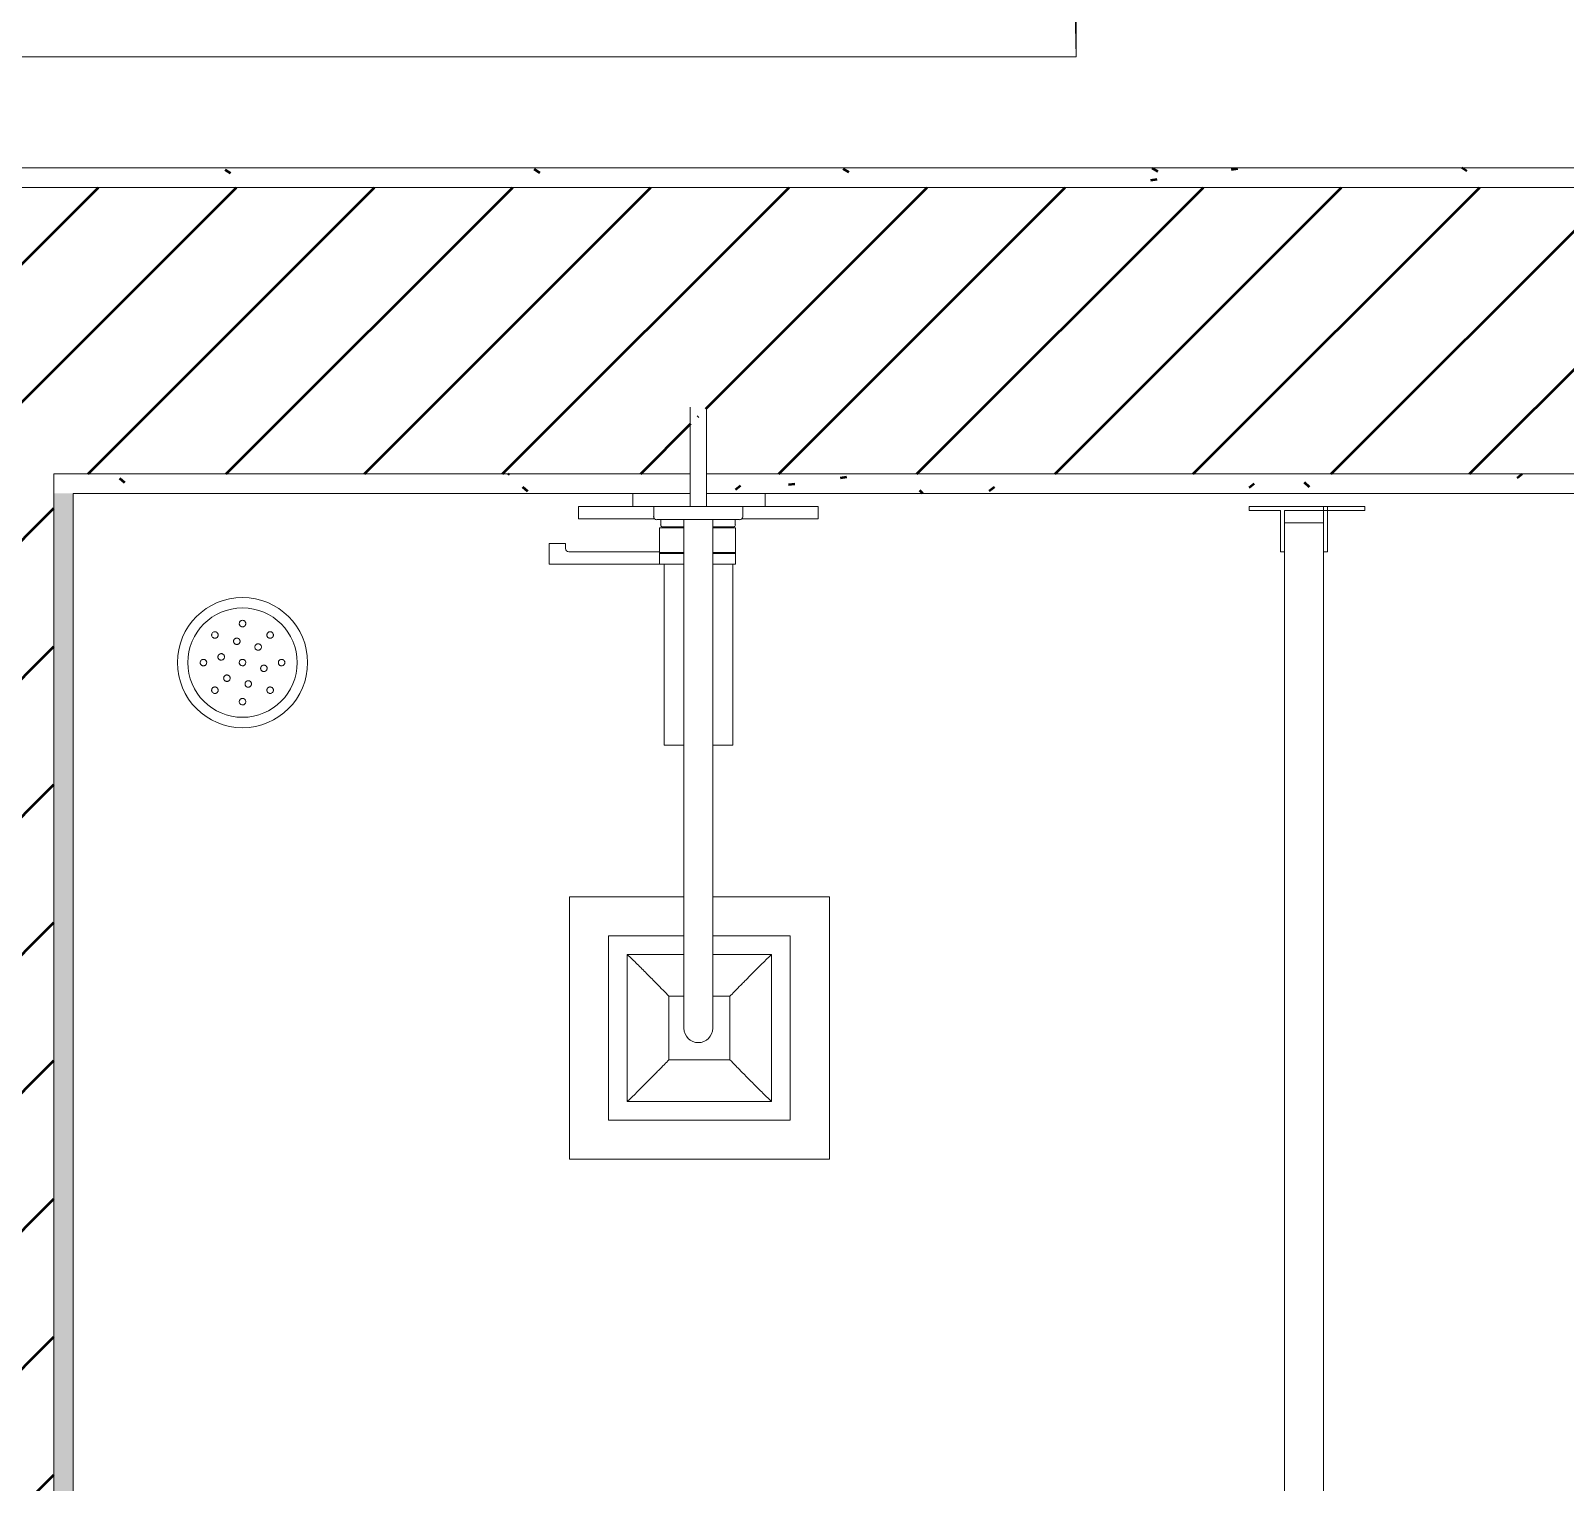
# Model space of a CAD drawing. Header units: millimetres. Extents: x -76261 to 649593, y -304265 to 60256.
# Drawn here: x 17057 to 18236, y -3090 to -1975 of the extents above; entities that cross this region are included whole.
import ezdxf

# ---------------------------------------------------------------- set-up
doc = ezdxf.new("R2010")
doc.units = ezdxf.units.MM
doc.header["$LTSCALE"] = 2000
doc.header["$MEASUREMENT"] = 0
doc.layers.get('0').update_dxf_attribs({"linetype": 'CONTINUOUS'})
for name, color, linetype, lineweight in [('A-DOOR', 8, 'CONTINUOUS', 15), ('A-FLOR', 8, 'CONTINUOUS', 15), ('A-GENM', 8, 'CONTINUOUS', 15), ('A-WALL', 8, 'CONTINUOUS', 15), ('A-WALL-PATT', 8, 'CONTINUOUS', 50), ('P-SANR-FIXT', 8, 'CONTINUOUS', 15), ('Q-SPCQ', 8, 'CONTINUOUS', 15)]:
    doc.layers.add(name, color=color, linetype=linetype, lineweight=lineweight)
pattern_1 = [(217.5, (19490, -2080.4), (4.7995, -146.824), [5.029, -110.795, 5.029, -124.511, -123.825]), (217.5, (19490, -2080.4), (4.7995, -146.824), [-245.364, 5.029, -118.796]), (187.5, (19490, -2080.4), (-134.857, -215.047), [5.029, -57.455, 5.029, -99.365, -40.005]), (187.5, (19490, -2080.4), (-134.857, -215.047), [-166.878, 5.029, -34.976]), (147.5, (19583.73, -2080.4), (-237.298, -0.4316), [5.029, -33.071, 5.029, -132.131, -179.07]), (147.5, (19583.73, -2080.4), (-237.298, -0.4316), [-175.26, 5.029, -174.041]), (137.5, (19583.73, -2080.4), (-229.067, -66.88), [5.029, -14.021, 5.029, -84.887, -102.87]), (137.5, (19583.73, -2080.4), (-229.067, -66.88), [-108.966, 5.029, -97.841])]
pattern_2 = [(45, (87192.53, 42001.635), (-53.03301, 53.03301), [])]

# ---------------------------------------------------------------- blocks, each defined once
blk = doc.blocks.new('PD-1 CANH - THONG PHONG-10653378-1st  FLOOR PLAN')
at = {"layer": 'A-DOOR'}
for p, q in [((405, 25), (405, 935)), ((405, 935), (455, 935)), ((455, 935), (455, 25)), ((-500, -25), (-500, 25)), ((-500, 25), (-455, 25)), ((-455, 25), (-455, -25)), ((455, 25), (405, 25)), ((455, 25), (500, 25)), ((455, -25), (455, 25)), ((500, 25), (500, -25)), ((-455, -25), (-500, -25)), ((500, -25), (455, -25))]:
    blk.add_line(p, q, dxfattribs=at)
blk.add_arc((455, 25), 910, 90, 180, dxfattribs=at)
blk = doc.blocks.new('Privacy-Screen - VACH TAM-10895393-1st  FLOOR PLAN')
at = {"layer": 'Q-SPCQ'}
for p, q in [((376.4, -679.7), (316.1, -679.7)), ((316.1, -679.7), (316.1, -682.8)), ((316.1, -682.8), (340.1, -682.8)), ((340.1, -682.8), (340.1, -714.5)), ((373.2, -679.7), (343.2, -679.7)), ((343.2, -692.4), (343.2, -682.9)), ((343.2, -682.9), (373.2, -682.9)), ((405, -679.7), (373.2, -679.7)), ((373.2, -679.7), (373.2, -682.9)), ((373.2, -682.9), (405, -682.9)), ((373.2, -682.9), (373.2, -692.4)), ((376.4, -714.5), (376.4, -679.7)), ((405, -682.9), (405, -679.7)), ((373.2, -692.4), (343.2, -692.4)), ((343.2, -692.4), (343.2, -1879.7)), ((373.2, -1879.7), (373.2, -692.4)), ((340.1, -714.5), (343.2, -714.5)), ((373.2, -714.5), (376.4, -714.5)), ((343.2, -1879.7), (373.2, -1879.7))]:
    blk.add_line(p, q, dxfattribs=at)
blk = doc.blocks.new('Shower_Fixture-Delta-T14486 - VÒI SEN-10671994-1st  FLOOR PLAN')
at = {"layer": 'A-GENM'}
for p, q in [((-69714.6, -44342), (-69714.6, -44351.6)), ((-69656.8, -44342), (-69714.6, -44342)), ((-69714.6, -44351.6), (-69656, -44351.6)), ((-69656.8, -44342), (-69656.8, -44349.7)), ((-69588.3, -44342), (-69656.8, -44342)), ((-69654.3, -44352.2), (-69633.6, -44352.2)), ((-69651.4, -44352.2), (-69651.4, -44356.1)), ((-69633.6, -44352.2), (-69611.4, -44352.2)), ((-69633.6, -44352.2), (-69633.6, -44671.9)), ((-69611.4, -44352.2), (-69590.8, -44352.2)), ((-69611.4, -44671.9), (-69611.4, -44352.2)), ((-69594.1, -44356.1), (-69594.1, -44352.2)), ((-69589.1, -44351.6), (-69530.5, -44351.6)), ((-69588.3, -44349.7), (-69588.3, -44342)), ((-69530.5, -44342), (-69588.3, -44342)), ((-69530.5, -44351.6), (-69530.5, -44342)), ((-69652.2, -44358.6), (-69652.2, -44376.8)), ((-69649.1, -44358.6), (-69652.2, -44358.6)), ((-69649.7, -44357.8), (-69648.8, -44357.8)), ((-69648.8, -44357.8), (-69649.1, -44358.6)), ((-69633.6, -44358.6), (-69649.1, -44358.6)), ((-69633.6, -44357.7), (-69648.9, -44357.7)), ((-69596.2, -44357.7), (-69611.4, -44357.7)), ((-69596.2, -44358.6), (-69611.4, -44358.6)), ((-69597.3, -44357.8), (-69595.8, -44357.8)), ((-69597, -44358.6), (-69597.3, -44357.8)), ((-69594, -44358.6), (-69597, -44358.6)), ((-69594, -44386.3), (-69594, -44358.6)), ((-69737.1, -44370.4), (-69737.1, -44386.3)), ((-69724.4, -44370.4), (-69737.1, -44370.4)), ((-69724.4, -44374.4), (-69724.4, -44370.4)), ((-69652.2, -44376.8), (-69722, -44376.8)), ((-69633.6, -44377.3), (-69652.2, -44377.3)), ((-69652.2, -44386.3), (-69652.2, -44377.3)), ((-69594, -44377.3), (-69611.4, -44377.3)), ((-69737.1, -44386.3), (-69633.6, -44386.3)), ((-69633.6, -44378.3), (-69652.4, -44378.3)), ((-69648.8, -44386.3), (-69648.8, -44525.3)), ((-69594, -44378.3), (-69611.4, -44378.3)), ((-69611.4, -44386.3), (-69594, -44386.3)), ((-69596, -44525.3), (-69596, -44386)), ((-69648.8, -44525.3), (-69633.6, -44525.3)), ((-69611.4, -44525.3), (-69596, -44525.3)), ((-69691.4, -44671.9), (-69691.4, -44813.5)), ((-69633.6, -44671.9), (-69691.4, -44671.9)), ((-69633.6, -44671.9), (-69633.6, -44742.8)), ((-69611.4, -44671.9), (-69611.4, -44742.8)), ((-69551.9, -44671.9), (-69611.4, -44671.9)), ((-69551.9, -44813.5), (-69551.9, -44671.9)), ((-69677.1, -44686.2), (-69633.6, -44686.2)), ((-69677.1, -44799.2), (-69677.1, -44686.2)), ((-69611.4, -44686.2), (-69566.2, -44686.2)), ((-69566.2, -44686.2), (-69566.2, -44799.2)), ((-69645.2, -44718.1), (-69633.6, -44718.1)), ((-69645.2, -44767.2), (-69645.2, -44718.1)), ((-69611.4, -44718.1), (-69598.2, -44718.1)), ((-69598.2, -44718.1), (-69598.2, -44767.2)), ((-69598.2, -44767.2), (-69645.2, -44767.2)), ((-69566.2, -44799.2), (-69677.1, -44799.2)), ((-69691.4, -44813.5), (-69551.9, -44813.5))]:
    blk.add_line(p, q, dxfattribs=at)
for centre, radius, start, end in [((-69654.3, -44349.7), 2.52, 180, 270), ((-69590.8, -44349.7), 2.52, 270, 0), ((-69649.7, -44356.1), 1.73, 180, 270), ((-69595.8, -44356.1), 1.73, 270, 0), ((-69722, -44374.4), 2.39, 180, 270), ((-69622.5, -44742.8), 11.1, 180, 0)]:
    blk.add_arc(centre, radius, start, end, dxfattribs=at)
for points, knots in [([(-69645.2, -44718.1), (-69646.5, -44716.8), (-69648.8, -44714.4), (-69652.6, -44710.6), (-69655.6, -44707.5), (-69658.9, -44704.2), (-69663.4, -44699.6), (-69669.4, -44693.6), (-69674.5, -44688.6), (-69677.1, -44686.2)], [0, 0, 0, 0, 0.2, 0.3, 0.4, 0.5, 0.6, 0.8, 1, 1, 1, 1]), ([(-69566.2, -44686.2), (-69571.5, -44691.1), (-69578.3, -44697.9), (-69584.9, -44704.6), (-69587.3, -44707.1), (-69588.9, -44708.7), (-69590.8, -44710.6), (-69592.9, -44712.8), (-69595.5, -44715.4), (-69597.2, -44717.2), (-69598.2, -44718.1)], [0, 0, 0, 0, 0.4, 0.55, 0.5875, 0.625, 0.7, 0.775, 0.85, 1, 1, 1, 1]), ([(-69677.1, -44799.2), (-69671.9, -44794.3), (-69665.1, -44787.4), (-69658.5, -44780.7), (-69656.1, -44778.3), (-69654.5, -44776.7), (-69652.6, -44774.8), (-69650.5, -44772.6), (-69647.9, -44769.9), (-69646.2, -44768.2), (-69645.2, -44767.2)], [0, 0, 0, 0, 0.4, 0.55, 0.5875, 0.625, 0.7, 0.775, 0.85, 1, 1, 1, 1]), ([(-69598.2, -44767.2), (-69596.8, -44768.5), (-69594.5, -44770.9), (-69590.8, -44774.8), (-69587.7, -44777.9), (-69584.5, -44781.2), (-69579.9, -44785.7), (-69573.9, -44791.8), (-69568.9, -44796.7), (-69566.2, -44799.2)], [0, 0, 0, 0, 0.2, 0.3, 0.4, 0.5, 0.6, 0.8, 1, 1, 1, 1])]:
    blk.add_open_spline(points, degree=3, knots=knots, dxfattribs=at)
at = {"layer": 'P-SANR-FIXT'}
for p, q in [((-69628.9, -44278.5), (-69628.9, -44342)), ((-69616.2, -44342), (-69616.2, -44278.5)), ((-69672.7, -44332), (-69672.7, -44342)), ((-69571.1, -44342), (-69571.1, -44332)), ((-69714.6, -44342), (-69714.6, -44351.6)), ((-69711.4, -44342), (-69656.8, -44342)), ((-69656, -44351.6), (-69711.4, -44351.6)), ((-69656.8, -44342), (-69656.8, -44349.7)), ((-69588.3, -44342), (-69656.8, -44342)), ((-69654.3, -44352.2), (-69590.8, -44352.2)), ((-69651.4, -44352.2), (-69651.4, -44356.1)), ((-69533.6, -44351.6), (-69589.1, -44351.6)), ((-69588.3, -44349.7), (-69588.3, -44342)), ((-69588.3, -44342), (-69533.6, -44342)), ((-69530.5, -44351.6), (-69530.5, -44342)), ((-69721.4, -44641.9), (-69721.4, -44843.5)), ((-69633.6, -44641.9), (-69721.4, -44641.9)), ((-69521.9, -44641.9), (-69611.4, -44641.9)), ((-69521.9, -44843.5), (-69521.9, -44641.9)), ((-69721.4, -44843.5), (-69521.9, -44843.5))]:
    blk.add_line(p, q, dxfattribs=at)
at = {"layer": 'P-SANR-FIXT', "flags": 128}
for points in [[(-69628.9, -44265.8), (-69628.9, -44265.8), (-69628.9, -44265.9), (-69628.9, -44265.9), (-69628.9, -44266), (-69628.9, -44266.1), (-69628.9, -44266.2), (-69628.9, -44266.3), (-69628.9, -44266.5), (-69628.9, -44266.6), (-69628.9, -44266.8), (-69628.9, -44267), (-69628.9, -44267.3), (-69628.9, -44267.5), (-69628.9, -44267.8), (-69628.9, -44268), (-69628.9, -44268.3), (-69628.9, -44268.6), (-69628.9, -44269), (-69628.9, -44269.3), (-69628.9, -44269.7), (-69628.9, -44270), (-69628.9, -44270.4), (-69628.9, -44270.8), (-69628.9, -44271.2), (-69628.9, -44271.6), (-69628.9, -44272.1), (-69628.9, -44272.5), (-69628.9, -44273), (-69628.9, -44273.4), (-69628.9, -44273.9), (-69628.9, -44274.4), (-69628.9, -44274.9), (-69628.9, -44275.3), (-69628.9, -44275.8), (-69628.9, -44276.3), (-69628.9, -44276.8), (-69628.9, -44277.3), (-69628.9, -44277.8), (-69628.9, -44278.3), (-69628.9, -44278.5)], [(-69616.2, -44278.5), (-69616.2, -44278), (-69616.2, -44277.5), (-69616.2, -44277), (-69616.2, -44276.5), (-69616.2, -44276), (-69616.2, -44275.5), (-69616.2, -44275), (-69616.2, -44274.5), (-69616.2, -44274), (-69616.2, -44273.6), (-69616.2, -44273.1), (-69616.2, -44272.6), (-69616.2, -44272.2), (-69616.2, -44271.8), (-69616.2, -44271.3), (-69616.2, -44270.9), (-69616.2, -44270.5), (-69616.2, -44270.1), (-69616.2, -44269.8), (-69616.2, -44269.4), (-69616.2, -44269.1), (-69616.2, -44268.7), (-69616.2, -44268.4), (-69616.2, -44268.1), (-69616.2, -44267.8), (-69616.2, -44267.6), (-69616.2, -44267.3), (-69616.2, -44267.1), (-69616.2, -44266.9), (-69616.2, -44266.7), (-69616.2, -44266.5), (-69616.2, -44266.4), (-69616.2, -44266.2), (-69616.2, -44266.1), (-69616.2, -44266), (-69616.2, -44265.9), (-69616.2, -44265.9), (-69616.2, -44265.9), (-69616.2, -44265.8)], [(-69649.7, -44357.8), (-69649.8, -44357.8), (-69649.9, -44357.8), (-69649.9, -44357.8), (-69650, -44357.8), (-69650.1, -44357.7), (-69650.1, -44357.7), (-69650.2, -44357.7), (-69650.3, -44357.7), (-69650.3, -44357.7), (-69650.4, -44357.6), (-69650.5, -44357.6), (-69650.5, -44357.6), (-69650.6, -44357.6), (-69650.6, -44357.5), (-69650.7, -44357.5), (-69650.8, -44357.4), (-69650.8, -44357.4), (-69650.9, -44357.4), (-69650.9, -44357.3), (-69651, -44357.3), (-69651, -44357.2), (-69651, -44357.2), (-69651.1, -44357.1), (-69651.1, -44357.1), (-69651.2, -44357), (-69651.2, -44357), (-69651.2, -44356.9), (-69651.3, -44356.8), (-69651.3, -44356.8), (-69651.3, -44356.7), (-69651.3, -44356.6), (-69651.4, -44356.6), (-69651.4, -44356.5), (-69651.4, -44356.5), (-69651.4, -44356.4), (-69651.4, -44356.3), (-69651.4, -44356.3), (-69651.4, -44356.2), (-69651.4, -44356.1), (-69651.4, -44356.1)], [(-69649.4, -44357.8), (-69649.5, -44357.8), (-69649.6, -44357.8), (-69649.7, -44357.8), (-69649.7, -44357.8)], [(-69649.7, -44357.8), (-69649.7, -44357.8), (-69649.7, -44357.8), (-69649.6, -44357.8), (-69649.4, -44357.8)], [(-69594.5, -44357.2), (-69594.6, -44357.3), (-69594.6, -44357.3), (-69594.6, -44357.4), (-69594.7, -44357.4), (-69594.8, -44357.4), (-69594.8, -44357.5), (-69594.9, -44357.5), (-69594.9, -44357.6), (-69595, -44357.6), (-69595, -44357.6), (-69595.1, -44357.6), (-69595.2, -44357.7), (-69595.2, -44357.7), (-69595.3, -44357.7), (-69595.4, -44357.7), (-69595.4, -44357.7), (-69595.5, -44357.8), (-69595.5, -44357.8)]]:
    blk.add_lwpolyline(points, dxfattribs=at)
at = {"layer": 'P-SANR-FIXT'}
blk.add_arc((-69722, -44374.4), 2.39, 180, 270, dxfattribs=at)
for points in [[(-69656.8, -44349.7), (-69656.8, -44349.9), (-69656.8, -44350.2), (-69656.7, -44350.4)], [(-69588.3, -44350.4), (-69588.3, -44350.2), (-69588.3, -44349.9), (-69588.3, -44349.7)]]:
    blk.add_open_spline(points, degree=3, dxfattribs=at)
blk = doc.blocks.new('floor_trap_floor_base_12973 - floor_trap_floor_base_12973-8320571-1st  FLOOR PLAN')
at = {"layer": 'A-GENM'}
for radius, start, end in [(50, 360, 180), (42, 0, 180), (50, 180, 360), (42, 180, 0), (2.5, 0, 180), (2.5, 30, 180), (2.5, 180, 0), (2.5, 210, 0), (2.5, 0, 15), (2.5, 180, 195)]:
    blk.add_arc((0, 0), radius, start, end, dxfattribs=at)
for points, knots in [([(-19.4, 23), (-19.7, 23.2), (-20, 23.5), (-20.5, 23.6), (-20.9, 23.7), (-21.1, 23.7), (-21.3, 23.7), (-21.7, 23.7), (-22.3, 23.5), (-23, 23.1), (-23.5, 22.3), (-23.7, 21.7), (-23.7, 21.2), (-23.7, 20.7), (-23.5, 20.1), (-23.2, 19.7), (-23, 19.4)], [0, 0, 0, 0, 0.125, 0.1875, 0.21875, 0.25, 0.28125, 0.3125, 0.375, 0.5, 0.625, 0.6875, 0.75, 0.8125, 0.875, 1, 1, 1, 1]), ([(2.5, 30), (2.5, 30.3), (2.4, 30.7), (2.2, 31.2), (2, 31.5), (1.8, 31.7), (1.7, 31.9), (1.4, 32.1), (0.9, 32.4), (0, 32.6), (-0.8, 32.4), (-1.4, 32.1), (-1.8, 31.7), (-2.1, 31.4), (-2.4, 30.8), (-2.5, 30.3), (-2.5, 30)], [0, 0, 0, 0, 0.125, 0.1875, 0.21875, 0.25, 0.28125, 0.3125, 0.375, 0.5, 0.625, 0.6875, 0.75, 0.8125, 0.875, 1, 1, 1, 1]), ([(-2.5, 30), (-2.5, 29.7), (-2.4, 29.3), (-2.2, 28.9), (-2.1, 28.6), (-2, 28.4), (-1.8, 28.3), (-1.7, 28.1), (-1.5, 28), (-1.3, 27.9), (-1.1, 27.8), (-0.8, 27.6), (-0.5, 27.5), (0, 27.5), (0.5, 27.5), (0.9, 27.7), (1.2, 27.8), (1.5, 28), (1.7, 28.1), (1.8, 28.3), (2, 28.4), (2.1, 28.6), (2.2, 28.9), (2.4, 29.3), (2.5, 29.7), (2.5, 30)], [0, 0, 0, 0, 0.111111, 0.166667, 0.194444, 0.222222, 0.25, 0.277778, 0.305556, 0.333333, 0.361111, 0.388889, 0.444444, 0.5, 0.555556, 0.611111, 0.666667, 0.694444, 0.722222, 0.75, 0.777778, 0.805556, 0.833333, 0.888889, 1, 1, 1, 1]), ([(2.5, 30), (2.5, 29.7), (2.4, 29.3), (2.2, 28.9), (2.1, 28.6), (2, 28.4), (1.8, 28.3), (1.7, 28.1), (1.5, 28), (1.3, 27.9), (1.1, 27.8), (0.8, 27.6), (0.5, 27.5), (0, 27.5), (-0.5, 27.5), (-0.9, 27.7), (-1.2, 27.8), (-1.5, 28), (-1.7, 28.1), (-1.8, 28.3), (-2, 28.4), (-2.1, 28.6), (-2.2, 28.9), (-2.4, 29.3), (-2.5, 29.7), (-2.5, 30)], [0, 0, 0, 0, 0.111111, 0.166667, 0.194444, 0.222222, 0.25, 0.277778, 0.305556, 0.333333, 0.361111, 0.388889, 0.444444, 0.5, 0.555556, 0.611111, 0.666667, 0.694444, 0.722222, 0.75, 0.777778, 0.805556, 0.833333, 0.888889, 1, 1, 1, 1]), ([(23, 19.4), (23.2, 19.7), (23.5, 20), (23.6, 20.5), (23.7, 20.9), (23.7, 21.1), (23.7, 21.3), (23.7, 21.7), (23.5, 22.3), (23.1, 23), (22.3, 23.5), (21.7, 23.7), (21.2, 23.7), (20.7, 23.7), (20.1, 23.5), (19.7, 23.2), (19.4, 23)], [0, 0, 0, 0, 0.125, 0.1875, 0.21875, 0.25, 0.28125, 0.3125, 0.375, 0.5, 0.625, 0.6875, 0.75, 0.8125, 0.875, 1, 1, 1, 1]), ([(-23, 19.4), (-22.8, 19.3), (-22.4, 19), (-22, 18.8), (-21.7, 18.8), (-21.5, 18.7), (-21.3, 18.7), (-21.1, 18.7), (-20.8, 18.7), (-20.6, 18.8), (-20.4, 18.8), (-20.1, 19), (-19.8, 19.1), (-19.4, 19.4), (-19.1, 19.8), (-18.9, 20.2), (-18.8, 20.6), (-18.7, 20.8), (-18.7, 21.1), (-18.7, 21.3), (-18.7, 21.5), (-18.8, 21.7), (-18.8, 22), (-19, 22.4), (-19.3, 22.8), (-19.4, 23)], [0, 0, 0, 0, 0.111111, 0.166667, 0.194444, 0.222222, 0.25, 0.277778, 0.305556, 0.333333, 0.361111, 0.388889, 0.444444, 0.5, 0.555556, 0.611111, 0.666667, 0.694444, 0.722222, 0.75, 0.777778, 0.805556, 0.833333, 0.888889, 1, 1, 1, 1]), ([(-19.4, 23), (-19.3, 22.8), (-19, 22.4), (-18.8, 22), (-18.8, 21.7), (-18.7, 21.5), (-18.7, 21.3), (-18.7, 21.1), (-18.7, 20.8), (-18.8, 20.6), (-18.8, 20.4), (-19, 20.1), (-19.1, 19.8), (-19.4, 19.4), (-19.8, 19.1), (-20.2, 18.9), (-20.6, 18.8), (-20.8, 18.7), (-21.1, 18.7), (-21.3, 18.7), (-21.4, 18.7), (-21.5, 18.7)], [0, 0, 0, 0, 0.1111111, 0.1666667, 0.1944444, 0.2222222, 0.25, 0.2777778, 0.3055556, 0.3333333, 0.3611111, 0.3888889, 0.4444444, 0.5, 0.5555556, 0.6111111, 0.6666667, 0.6944444, 0.7222222, 0.75, 0.7777778, 0.7777778, 0.7777778, 0.7777778]), ([(-3.1, 18.5), (-3.4, 18.7), (-3.9, 18.9), (-4.5, 18.9), (-5, 18.8), (-5.5, 18.6), (-5.9, 18.4), (-6.2, 18.1), (-6.4, 17.8), (-6.6, 17.6), (-6.7, 17.4), (-6.8, 17.1), (-6.9, 16.7), (-6.9, 16.2), (-6.8, 15.7), (-6.6, 15.3), (-6.3, 14.7), (-5.9, 14.4), (-5.6, 14.2)], [0, 0, 0, 0, 0.125, 0.1875, 0.25, 0.3125, 0.375, 0.4375, 0.46875, 0.5, 0.53125, 0.5625, 0.625, 0.6875, 0.75, 0.8125, 0.875, 1, 1, 1, 1]), ([(-5.6, 14.2), (-5.9, 14.4), (-6.3, 14.7), (-6.6, 15.3), (-6.8, 15.6), (-6.8, 15.7)], [0, 0, 0, 0, 0.125, 0.1875, 0.25, 0.25, 0.25, 0.25]), ([(-5.6, 14.2), (-5.4, 14.1), (-4.8, 13.9), (-3.9, 13.9), (-3.1, 14.2), (-2.5, 14.7), (-2.2, 15.2), (-2, 15.6), (-1.9, 16), (-1.9, 16.4), (-1.9, 16.8), (-2, 17.3), (-2.2, 17.6), (-2.5, 18.1), (-2.9, 18.4), (-3.1, 18.5)], [0, 0, 0, 0, 0.111111, 0.222222, 0.333333, 0.444444, 0.5, 0.555556, 0.611111, 0.666667, 0.722222, 0.777778, 0.833333, 0.888889, 1, 1, 1, 1]), ([(-3.1, 18.5), (-2.9, 18.4), (-2.5, 18.1), (-2.2, 17.6), (-2, 17.3), (-1.9, 16.8), (-1.9, 16.4), (-1.9, 16), (-2, 15.6), (-2.2, 15.2), (-2.5, 14.7), (-3.1, 14.2), (-3.9, 13.9), (-4.8, 13.9), (-5.4, 14.1), (-5.6, 14.2)], [0, 0, 0, 0, 0.111111, 0.166667, 0.222222, 0.277778, 0.333333, 0.388889, 0.444444, 0.5, 0.555556, 0.666667, 0.777778, 0.888889, 1, 1, 1, 1]), ([(14.5, 12), (14.5, 12.3), (14.4, 12.8), (14.1, 13.4), (13.8, 13.8), (13.4, 14.1), (12.9, 14.3), (12.5, 14.4), (12.2, 14.5), (12, 14.5), (11.7, 14.5), (11.4, 14.4), (11, 14.3), (10.6, 14.1), (10.2, 13.8), (9.9, 13.4), (9.6, 12.8), (9.5, 12.3), (9.5, 12)], [0, 0, 0, 0, 0.125, 0.1875, 0.25, 0.3125, 0.375, 0.4375, 0.46875, 0.5, 0.53125, 0.5625, 0.625, 0.6875, 0.75, 0.8125, 0.875, 1, 1, 1, 1]), ([(9.5, 12), (9.5, 12.3), (9.6, 12.8), (9.9, 13.4), (10.1, 13.6), (10.2, 13.7)], [0, 0, 0, 0, 0.125, 0.1875, 0.2499337, 0.2499337, 0.2499337, 0.2499337]), ([(9.5, 12), (9.5, 11.7), (9.6, 11.1), (10, 10.3), (10.7, 9.8), (11.4, 9.5), (12, 9.5), (12.5, 9.5), (12.9, 9.6), (13.3, 9.8), (13.6, 10.1), (13.9, 10.4), (14.2, 10.7), (14.4, 11.3), (14.5, 11.7), (14.5, 12)], [0, 0, 0, 0, 0.111111, 0.222222, 0.333333, 0.444444, 0.5, 0.555556, 0.611111, 0.666667, 0.722222, 0.777778, 0.833333, 0.888889, 1, 1, 1, 1]), ([(12.5, 9.5), (12.3, 9.5), (12, 9.5), (11.4, 9.5), (10.7, 9.8), (10, 10.3), (9.6, 11.1), (9.5, 11.7), (9.5, 12)], [0.4444444, 0.4444444, 0.4444444, 0.4444444, 0.5, 0.5555556, 0.6666667, 0.7777778, 0.8888889, 1, 1, 1, 1]), ([(10.2, 13.7), (10.3, 13.9), (10.6, 14.1), (11, 14.3), (11.4, 14.4), (11.7, 14.5), (11.9, 14.5), (12, 14.5)], [0.25, 0.25, 0.25, 0.25, 0.3125, 0.375, 0.4375, 0.46875, 0.499809, 0.499809, 0.499809, 0.499809]), ([(19.4, 23), (19.3, 22.8), (19, 22.4), (18.8, 22), (18.8, 21.7), (18.7, 21.5), (18.7, 21.3), (18.7, 21.1), (18.7, 20.8), (18.8, 20.6), (18.8, 20.4), (19, 20.1), (19.1, 19.8), (19.4, 19.4), (19.8, 19.1), (20.2, 18.9), (20.6, 18.8), (20.8, 18.7), (21.1, 18.7), (21.3, 18.7), (21.5, 18.7), (21.7, 18.8), (22, 18.8), (22.4, 19), (22.8, 19.3), (23, 19.4)], [0, 0, 0, 0, 0.111111, 0.166667, 0.194444, 0.222222, 0.25, 0.277778, 0.305556, 0.333333, 0.361111, 0.388889, 0.444444, 0.5, 0.555556, 0.611111, 0.666667, 0.694444, 0.722222, 0.75, 0.777778, 0.805556, 0.833333, 0.888889, 1, 1, 1, 1]), ([(21.5, 18.7), (21.4, 18.7), (21.3, 18.7), (21.1, 18.7), (20.8, 18.7), (20.6, 18.8), (20.4, 18.8), (20.1, 19), (19.8, 19.1), (19.4, 19.4), (19.1, 19.8), (18.9, 20.2), (18.8, 20.6), (18.7, 20.8), (18.7, 21.1), (18.7, 21.3), (18.7, 21.4), (18.7, 21.5)], [0.2222222, 0.2222222, 0.2222222, 0.2222222, 0.25, 0.2777778, 0.3055556, 0.3333333, 0.3611111, 0.3888889, 0.4444444, 0.5, 0.5555556, 0.6111111, 0.6666667, 0.6944444, 0.7222222, 0.75, 0.7777778, 0.7777778, 0.7777778, 0.7777778]), ([(-32.5, 0), (-32.5, -0.2), (-32.5, -0.6), (-32.3, -1.1), (-32.1, -1.4), (-31.9, -1.6), (-31.7, -1.8), (-31.5, -2), (-31.2, -2.2), (-31, -2.3), (-30.6, -2.4), (-30.3, -2.5), (-30, -2.5)], [0, 0, 0, 0, 0.142857, 0.285714, 0.357143, 0.428571, 0.5, 0.571429, 0.678571, 0.732143, 0.785714, 1, 1, 1, 1]), ([(-27.5, 0), (-27.5, 0.2), (-27.5, 0.6), (-27.8, 1.1), (-28, 1.5), (-28.3, 1.8), (-28.5, 2), (-28.8, 2.2), (-29, 2.3), (-29.4, 2.4), (-29.7, 2.5), (-30, 2.5)], [0, 0, 0, 0, 0.142857, 0.285714, 0.428571, 0.5, 0.571429, 0.678571, 0.732143, 0.785714, 1, 1, 1, 1]), ([(-17.6, 6.6), (-17.9, 6.4), (-18.3, 6.1), (-18.6, 5.5), (-18.8, 5), (-18.9, 4.5), (-18.9, 4), (-18.8, 3.6), (-18.6, 3.3), (-18.5, 3.1), (-18.4, 2.9), (-18.2, 2.7), (-17.9, 2.4), (-17.5, 2.1), (-17, 2), (-16.5, 1.9), (-15.9, 1.9), (-15.4, 2.1), (-15.1, 2.2)], [0, 0, 0, 0, 0.125, 0.1875, 0.25, 0.3125, 0.375, 0.4375, 0.46875, 0.5, 0.53125, 0.5625, 0.625, 0.6875, 0.75, 0.8125, 0.875, 1, 1, 1, 1]), ([(-15.1, 2.2), (-14.9, 2.4), (-14.4, 2.8), (-14, 3.5), (-13.8, 4.4), (-14, 5.2), (-14.2, 5.7), (-14.5, 6), (-14.8, 6.3), (-15.2, 6.6), (-15.5, 6.8), (-16, 6.9), (-16.4, 6.9), (-17, 6.8), (-17.4, 6.7), (-17.6, 6.6)], [0, 0, 0, 0, 0.111111, 0.222222, 0.333333, 0.444444, 0.5, 0.555556, 0.611111, 0.666667, 0.722222, 0.777778, 0.833333, 0.888889, 1, 1, 1, 1]), ([(-15.1, 2.2), (-15.4, 2.1), (-15.9, 1.9), (-16.5, 1.9), (-16.9, 1.9), (-17, 2)], [0, 0, 0, 0, 0.125, 0.1875, 0.2499158, 0.2499158, 0.2499158, 0.2499158]), ([(-14.5, 6), (-14.4, 5.9), (-14.2, 5.7), (-14, 5.2), (-13.8, 4.4), (-14, 3.5), (-14.4, 2.8), (-14.9, 2.4), (-15.1, 2.2)], [0.4444444, 0.4444444, 0.4444444, 0.4444444, 0.5, 0.5555556, 0.6666667, 0.7777778, 0.8888889, 1, 1, 1, 1]), ([(27.5, 0), (27.5, -0.2), (27.5, -0.6), (27.8, -1.1), (28, -1.5), (28.3, -1.8), (28.5, -2), (28.8, -2.2), (29, -2.3), (29.4, -2.4), (29.7, -2.5), (30, -2.5)], [0, 0, 0, 0, 0.142857, 0.285714, 0.428571, 0.5, 0.571429, 0.678571, 0.732143, 0.785714, 1, 1, 1, 1]), ([(32.5, 0), (32.5, 0.2), (32.5, 0.6), (32.3, 1.1), (32.1, 1.4), (31.9, 1.6), (31.7, 1.8), (31.5, 2), (31.2, 2.2), (31, 2.3), (30.6, 2.4), (30.3, 2.5), (30, 2.5)], [0, 0, 0, 0, 0.142857, 0.285714, 0.357143, 0.428571, 0.5, 0.571429, 0.678571, 0.732143, 0.785714, 1, 1, 1, 1]), ([(30.5, 2.4), (30.7, 2.4), (31, 2.3), (31.3, 2.2), (31.4, 2.1), (31.5, 2)], [0.1428571, 0.1428571, 0.1428571, 0.1428571, 0.2857143, 0.3571429, 0.4285714, 0.4285714, 0.4285714, 0.4285714]), ([(-30.5, -2.4), (-30.7, -2.4), (-31, -2.3), (-31.3, -2.2), (-31.4, -2.1), (-31.5, -2)], [0.1428571, 0.1428571, 0.1428571, 0.1428571, 0.2857143, 0.3571429, 0.4285714, 0.4285714, 0.4285714, 0.4285714]), ([(-9.5, -12), (-9.5, -11.7), (-9.6, -11.1), (-10, -10.3), (-10.7, -9.8), (-11.4, -9.5), (-12, -9.5), (-12.5, -9.5), (-12.9, -9.6), (-13.3, -9.8), (-13.6, -10.1), (-13.9, -10.4), (-14.2, -10.7), (-14.4, -11.3), (-14.5, -11.7), (-14.5, -12)], [0, 0, 0, 0, 0.111111, 0.222222, 0.333333, 0.444444, 0.5, 0.555556, 0.611111, 0.666667, 0.722222, 0.777778, 0.833333, 0.888889, 1, 1, 1, 1]), ([(-12.5, -9.5), (-12.3, -9.5), (-12, -9.5), (-11.4, -9.5), (-10.7, -9.8), (-10, -10.3), (-9.6, -11.1), (-9.5, -11.7), (-9.5, -12)], [0.4444444, 0.4444444, 0.4444444, 0.4444444, 0.5, 0.5555556, 0.6666667, 0.7777778, 0.8888889, 1, 1, 1, 1]), ([(15.1, -2.2), (14.9, -2.4), (14.4, -2.8), (14, -3.5), (13.8, -4.4), (14, -5.2), (14.2, -5.7), (14.5, -6), (14.8, -6.3), (15.2, -6.6), (15.5, -6.8), (16, -6.9), (16.4, -6.9), (17, -6.8), (17.4, -6.7), (17.6, -6.6)], [0, 0, 0, 0, 0.111111, 0.222222, 0.333333, 0.444444, 0.5, 0.555556, 0.611111, 0.666667, 0.722222, 0.777778, 0.833333, 0.888889, 1, 1, 1, 1]), ([(14.5, -6), (14.4, -5.9), (14.2, -5.7), (14, -5.2), (13.8, -4.4), (14, -3.5), (14.4, -2.8), (14.9, -2.4), (15.1, -2.2)], [0.4444444, 0.4444444, 0.4444444, 0.4444444, 0.5, 0.5555556, 0.6666667, 0.7777778, 0.8888889, 1, 1, 1, 1]), ([(17.6, -6.6), (17.9, -6.4), (18.3, -6.1), (18.6, -5.5), (18.8, -5), (18.9, -4.5), (18.9, -4), (18.8, -3.6), (18.6, -3.3), (18.5, -3.1), (18.4, -2.9), (18.2, -2.7), (17.9, -2.4), (17.5, -2.1), (17, -2), (16.5, -1.9), (15.9, -1.9), (15.4, -2.1), (15.1, -2.2)], [0, 0, 0, 0, 0.125, 0.1875, 0.25, 0.3125, 0.375, 0.4375, 0.46875, 0.5, 0.53125, 0.5625, 0.625, 0.6875, 0.75, 0.8125, 0.875, 1, 1, 1, 1]), ([(15.1, -2.2), (15.4, -2.1), (15.9, -1.9), (16.5, -1.9), (16.9, -1.9), (17, -2)], [0, 0, 0, 0, 0.125, 0.1875, 0.2499158, 0.2499158, 0.2499158, 0.2499158]), ([(-23, -19.4), (-23.2, -19.7), (-23.5, -20), (-23.6, -20.5), (-23.7, -20.9), (-23.7, -21.1), (-23.7, -21.3), (-23.7, -21.7), (-23.5, -22.3), (-23.1, -23), (-22.3, -23.5), (-21.7, -23.7), (-21.2, -23.7), (-20.7, -23.7), (-20.1, -23.5), (-19.7, -23.2), (-19.4, -23)], [0, 0, 0, 0, 0.125, 0.1875, 0.21875, 0.25, 0.28125, 0.3125, 0.375, 0.5, 0.625, 0.6875, 0.75, 0.8125, 0.875, 1, 1, 1, 1]), ([(-19.4, -23), (-19.3, -22.8), (-19, -22.4), (-18.8, -22), (-18.8, -21.7), (-18.7, -21.5), (-18.7, -21.3), (-18.7, -21.1), (-18.7, -20.8), (-18.8, -20.6), (-18.8, -20.4), (-19, -20.1), (-19.1, -19.8), (-19.4, -19.4), (-19.8, -19.1), (-20.2, -18.9), (-20.6, -18.8), (-20.8, -18.7), (-21.1, -18.7), (-21.3, -18.7), (-21.5, -18.7), (-21.7, -18.8), (-22, -18.8), (-22.4, -19), (-22.8, -19.3), (-23, -19.4)], [0, 0, 0, 0, 0.111111, 0.166667, 0.194444, 0.222222, 0.25, 0.277778, 0.305556, 0.333333, 0.361111, 0.388889, 0.444444, 0.5, 0.555556, 0.611111, 0.666667, 0.694444, 0.722222, 0.75, 0.777778, 0.805556, 0.833333, 0.888889, 1, 1, 1, 1]), ([(-21.5, -18.7), (-21.4, -18.7), (-21.3, -18.7), (-21.1, -18.7), (-20.8, -18.7), (-20.6, -18.8), (-20.4, -18.8), (-20.1, -19), (-19.8, -19.1), (-19.4, -19.4), (-19.1, -19.8), (-18.9, -20.2), (-18.8, -20.6), (-18.7, -20.8), (-18.7, -21.1), (-18.7, -21.3), (-18.7, -21.4), (-18.7, -21.5)], [0.2222222, 0.2222222, 0.2222222, 0.2222222, 0.25, 0.2777778, 0.3055556, 0.3333333, 0.3611111, 0.3888889, 0.4444444, 0.5, 0.5555556, 0.6111111, 0.6666667, 0.6944444, 0.7222222, 0.75, 0.7777778, 0.7777778, 0.7777778, 0.7777778]), ([(-14.5, -12), (-14.5, -12.3), (-14.4, -12.8), (-14.1, -13.4), (-13.8, -13.8), (-13.4, -14.1), (-12.9, -14.3), (-12.5, -14.4), (-12.2, -14.5), (-12, -14.5), (-11.7, -14.5), (-11.4, -14.4), (-11, -14.3), (-10.6, -14.1), (-10.2, -13.8), (-9.9, -13.4), (-9.6, -12.8), (-9.5, -12.3), (-9.5, -12)], [0, 0, 0, 0, 0.125, 0.1875, 0.25, 0.3125, 0.375, 0.4375, 0.46875, 0.5, 0.53125, 0.5625, 0.625, 0.6875, 0.75, 0.8125, 0.875, 1, 1, 1, 1]), ([(-10.2, -13.7), (-10.3, -13.9), (-10.6, -14.1), (-11, -14.3), (-11.4, -14.4), (-11.7, -14.5), (-11.9, -14.5), (-12, -14.5)], [0.25, 0.25, 0.25, 0.25, 0.3125, 0.375, 0.4375, 0.46875, 0.499809, 0.499809, 0.499809, 0.499809]), ([(-9.5, -12), (-9.5, -12.3), (-9.6, -12.8), (-9.9, -13.4), (-10.1, -13.6), (-10.2, -13.7)], [0, 0, 0, 0, 0.125, 0.1875, 0.2499337, 0.2499337, 0.2499337, 0.2499337]), ([(5.6, -14.2), (5.4, -14.1), (4.8, -13.9), (3.9, -13.9), (3.1, -14.2), (2.5, -14.7), (2.2, -15.2), (2, -15.6), (1.9, -16), (1.9, -16.4), (1.9, -16.8), (2, -17.3), (2.2, -17.6), (2.5, -18.1), (2.9, -18.4), (3.1, -18.5)], [0, 0, 0, 0, 0.111111, 0.222222, 0.333333, 0.444444, 0.5, 0.555556, 0.611111, 0.666667, 0.722222, 0.777778, 0.833333, 0.888889, 1, 1, 1, 1]), ([(3.1, -18.5), (2.9, -18.4), (2.5, -18.1), (2.2, -17.6), (2, -17.3), (1.9, -16.8), (1.9, -16.4), (1.9, -16), (2, -15.6), (2.2, -15.2), (2.5, -14.7), (3.1, -14.2), (3.9, -13.9), (4.8, -13.9), (5.4, -14.1), (5.6, -14.2)], [0, 0, 0, 0, 0.111111, 0.166667, 0.222222, 0.277778, 0.333333, 0.388889, 0.444444, 0.5, 0.555556, 0.666667, 0.777778, 0.888889, 1, 1, 1, 1]), ([(3.1, -18.5), (3.4, -18.7), (3.9, -18.9), (4.5, -18.9), (5, -18.8), (5.5, -18.6), (5.9, -18.4), (6.2, -18.1), (6.4, -17.8), (6.6, -17.6), (6.7, -17.4), (6.8, -17.1), (6.9, -16.7), (6.9, -16.2), (6.8, -15.7), (6.6, -15.3), (6.3, -14.7), (5.9, -14.4), (5.6, -14.2)], [0, 0, 0, 0, 0.125, 0.1875, 0.25, 0.3125, 0.375, 0.4375, 0.46875, 0.5, 0.53125, 0.5625, 0.625, 0.6875, 0.75, 0.8125, 0.875, 1, 1, 1, 1]), ([(5.6, -14.2), (5.9, -14.4), (6.3, -14.7), (6.6, -15.3), (6.8, -15.6), (6.8, -15.7)], [0, 0, 0, 0, 0.125, 0.1875, 0.25, 0.25, 0.25, 0.25]), ([(23, -19.4), (22.8, -19.3), (22.4, -19), (22, -18.8), (21.7, -18.8), (21.5, -18.7), (21.3, -18.7), (21.1, -18.7), (20.8, -18.7), (20.6, -18.8), (20.4, -18.8), (20.1, -19), (19.8, -19.1), (19.4, -19.4), (19.1, -19.8), (18.9, -20.2), (18.8, -20.6), (18.7, -20.8), (18.7, -21.1), (18.7, -21.3), (18.7, -21.5), (18.8, -21.7), (18.8, -22), (19, -22.4), (19.3, -22.8), (19.4, -23)], [0, 0, 0, 0, 0.111111, 0.166667, 0.194444, 0.222222, 0.25, 0.277778, 0.305556, 0.333333, 0.361111, 0.388889, 0.444444, 0.5, 0.555556, 0.611111, 0.666667, 0.694444, 0.722222, 0.75, 0.777778, 0.805556, 0.833333, 0.888889, 1, 1, 1, 1]), ([(19.4, -23), (19.3, -22.8), (19, -22.4), (18.8, -22), (18.8, -21.7), (18.7, -21.5), (18.7, -21.3), (18.7, -21.1), (18.7, -20.8), (18.8, -20.6), (18.8, -20.4), (19, -20.1), (19.1, -19.8), (19.4, -19.4), (19.8, -19.1), (20.2, -18.9), (20.6, -18.8), (20.8, -18.7), (21.1, -18.7), (21.3, -18.7), (21.4, -18.7), (21.5, -18.7)], [0, 0, 0, 0, 0.1111111, 0.1666667, 0.1944444, 0.2222222, 0.25, 0.2777778, 0.3055556, 0.3333333, 0.3611111, 0.3888889, 0.4444444, 0.5, 0.5555556, 0.6111111, 0.6666667, 0.6944444, 0.7222222, 0.75, 0.7777778, 0.7777778, 0.7777778, 0.7777778]), ([(19.4, -23), (19.7, -23.2), (20, -23.5), (20.5, -23.6), (20.9, -23.7), (21.1, -23.7), (21.3, -23.7), (21.7, -23.7), (22.3, -23.5), (23, -23.1), (23.5, -22.3), (23.7, -21.7), (23.7, -21.2), (23.7, -20.7), (23.5, -20.1), (23.2, -19.7), (23, -19.4)], [0, 0, 0, 0, 0.125, 0.1875, 0.21875, 0.25, 0.28125, 0.3125, 0.375, 0.5, 0.625, 0.6875, 0.75, 0.8125, 0.875, 1, 1, 1, 1]), ([(2.5, -30), (2.5, -29.7), (2.4, -29.3), (2.2, -28.9), (2.1, -28.6), (2, -28.4), (1.8, -28.3), (1.7, -28.1), (1.5, -28), (1.3, -27.9), (1.1, -27.8), (0.8, -27.6), (0.5, -27.5), (0, -27.5), (-0.5, -27.5), (-0.9, -27.7), (-1.2, -27.8), (-1.5, -28), (-1.7, -28.1), (-1.8, -28.3), (-2, -28.4), (-2.1, -28.6), (-2.2, -28.9), (-2.4, -29.3), (-2.5, -29.7), (-2.5, -30)], [0, 0, 0, 0, 0.111111, 0.166667, 0.194444, 0.222222, 0.25, 0.277778, 0.305556, 0.333333, 0.361111, 0.388889, 0.444444, 0.5, 0.555556, 0.611111, 0.666667, 0.694444, 0.722222, 0.75, 0.777778, 0.805556, 0.833333, 0.888889, 1, 1, 1, 1]), ([(-2.5, -30), (-2.5, -29.7), (-2.4, -29.3), (-2.2, -28.9), (-2.1, -28.6), (-2, -28.4), (-1.8, -28.3), (-1.7, -28.1), (-1.5, -28), (-1.3, -27.9), (-1.1, -27.8), (-0.8, -27.6), (-0.5, -27.5), (0, -27.5), (0.5, -27.5), (0.9, -27.7), (1.2, -27.8), (1.5, -28), (1.7, -28.1), (1.8, -28.3), (2, -28.4), (2.1, -28.6), (2.2, -28.9), (2.4, -29.3), (2.5, -29.7), (2.5, -30)], [0, 0, 0, 0, 0.111111, 0.166667, 0.194444, 0.222222, 0.25, 0.277778, 0.305556, 0.333333, 0.361111, 0.388889, 0.444444, 0.5, 0.555556, 0.611111, 0.666667, 0.694444, 0.722222, 0.75, 0.777778, 0.805556, 0.833333, 0.888889, 1, 1, 1, 1]), ([(-2.5, -30), (-2.5, -30.3), (-2.4, -30.7), (-2.2, -31.2), (-2, -31.5), (-1.8, -31.7), (-1.7, -31.9), (-1.4, -32.1), (-0.9, -32.4), (0, -32.6), (0.8, -32.4), (1.4, -32.1), (1.8, -31.7), (2.1, -31.4), (2.4, -30.8), (2.5, -30.3), (2.5, -30)], [0, 0, 0, 0, 0.125, 0.1875, 0.21875, 0.25, 0.28125, 0.3125, 0.375, 0.5, 0.625, 0.6875, 0.75, 0.8125, 0.875, 1, 1, 1, 1])]:
    blk.add_open_spline(points, degree=3, knots=knots, dxfattribs=at)
for points in [[(-22.3, 19), (-22.6, 19.1), (-22.8, 19.3), (-23, 19.4)], [(19, 22.3), (19.1, 22.6), (19.3, 22.8), (19.4, 23)], [(23, 19.4), (22.8, 19.3), (22.6, 19.1), (22.3, 19)], [(-30, 2.5), (-30.3, 2.5), (-30.9, 2.4), (-31.7, 1.9), (-32.3, 1.1), (-32.5, 0.4), (-32.5, 0)], [(-32.5, 0), (-32.5, 0.4), (-32.3, 1), (-31.7, 1.9), (-30.9, 2.4), (-30.3, 2.5), (-30, 2.5)], [(-32.2, -1.1), (-32.3, -1), (-32.5, -0.6), (-32.5, -0.2), (-32.5, 0)], [(-30, -2.5), (-29.7, -2.5), (-29.1, -2.4), (-28.2, -1.9), (-27.7, -1), (-27.5, -0.4), (-27.5, 0)], [(-29.5, 2.4), (-29.3, 2.4), (-29, 2.3), (-28.5, 2), (-28.1, 1.6), (-27.8, 1.1), (-27.5, 0.6), (-27.5, 0.2), (-27.5, 0)], [(-17.6, 6.6), (-17.4, 6.7), (-17.1, 6.8), (-16.8, 6.8)], [(-16, 6.9), (-15.8, 6.8), (-15.5, 6.8), (-15.3, 6.6), (-15.2, 6.6)], [(14.3, 11.1), (14.3, 11), (14.2, 10.7), (14, 10.5), (13.9, 10.4)], [(30, 2.5), (29.7, 2.5), (29.1, 2.4), (28.2, 1.9), (27.7, 1), (27.5, 0.4), (27.5, 0)], [(29, -2.3), (28.8, -2.2), (28.5, -2), (28.1, -1.6), (27.8, -1.1), (27.5, -0.6), (27.5, -0.2), (27.5, 0)], [(30, -2.5), (30.3, -2.5), (30.9, -2.4), (31.7, -1.9), (32.3, -1.1), (32.5, -0.4), (32.5, 0)], [(32.5, 0), (32.5, -0.4), (32.3, -1), (31.7, -1.9), (30.9, -2.4), (30.3, -2.5), (30, -2.5)], [(32.2, 1.1), (32.3, 1), (32.5, 0.6), (32.5, 0.2), (32.5, 0)], [(-14.3, -11.1), (-14.3, -11), (-14.2, -10.7), (-14, -10.5), (-13.9, -10.4)], [(16, -6.9), (15.8, -6.8), (15.5, -6.8), (15.3, -6.6), (15.2, -6.6)], [(17.6, -6.6), (17.4, -6.7), (17.1, -6.8), (16.8, -6.8)], [(30, -2.5), (29.8, -2.5), (29.6, -2.5), (29.5, -2.4)], [(-23, -19.4), (-22.8, -19.3), (-22.6, -19.1), (-22.3, -19)], [(-19, -22.3), (-19.1, -22.6), (-19.3, -22.8), (-19.4, -23)], [(22.3, -19), (22.6, -19.1), (22.8, -19.3), (23, -19.4)]]:
    blk.add_open_spline(points, degree=3, dxfattribs=at)
blk = doc.blocks.new('Xrexf_Office')
at = {"layer": 'A-WALL-PATT'}
h = blk.add_hatch(dxfattribs=at)
h.set_pattern_fill('FP_19', color=256, angle=-322.5, style=0, pattern_type=2)
h.set_pattern_definition(pattern_1)
h.paths.add_polyline_path([(22030, -2095.4), (22030, -2080.4), (16950, -2080.4), (16950, -2095.4), (22015, -2095.4)], flags=0)
h = blk.add_hatch(dxfattribs=at)
h.set_pattern_fill('FP_20', color=256, style=0, pattern_type=2)
h.set_pattern_definition(pattern_2)
h.paths.add_polyline_path([(17564.5, -2276.8), (17574.5, -2275.8), (17570, -2271.1), (17564.6, -2276.7)], flags=0)
h.paths.add_polyline_path([(18494.5, -2276.8), (18504.5, -2275.8), (18500, -2271.1), (18495.5, -2275.8)], flags=0)
h.paths.add_polyline_path([(19424.5, -2276.8), (19434.5, -2275.8), (19430, -2271.1), (19425.5, -2275.8)], flags=0)
h.paths.add_polyline_path([(22015, -2315.4), (22015, -2095.4), (16965, -2095.4), (16965, -2315.4), (17563.7, -2315.4), (17564.6, -2261), (17575.5, -2261), (17575.9, -2271.1), (17576.4, -2276.8), (17576.4, -2315.4), (18493.7, -2315.4), (18494.5, -2261), (18505.5, -2261), (18505.9, -2271.1), (18506.4, -2276.8), (18506.4, -2315.4), (19423.7, -2315.4), (19424.5, -2261), (19435.5, -2261), (19435.9, -2271.1), (19436.4, -2276.8), (19436.4, -2315.4), (21795, -2315.4)], flags=0)
h = blk.add_hatch(dxfattribs=at)
h.set_pattern_fill('FP_20', color=256, style=0, pattern_type=2)
h.set_pattern_definition(pattern_2)
h.paths.add_polyline_path([(17075, -9045), (17075, -2315.4), (16965, -2315.4), (16965, -9045)], flags=0)
h = blk.add_hatch(dxfattribs=at)
h.set_pattern_fill('FP_19', color=256, angle=-322.5, style=0, pattern_type=2)
h.set_pattern_definition(pattern_1)
h.paths.add_polyline_path([(17075, -2330.4), (17563.7, -2328.9), (17563.7, -2315.4), (17075, -2315.4)], flags=0)
h.paths.add_polyline_path([(21780, -2330.4), (21795, -2330.4), (21795, -2315.4), (19436.4, -2315.4), (19436.4, -2330.4), (20986.7, -2330.4)], flags=0)
h.paths.add_polyline_path([(17576.4, -2330.4), (18493.7, -2330.4), (18493.7, -2315.4), (17576.4, -2315.4), (17576.4, -2328.8)], flags=0)
h.paths.add_polyline_path([(18506.4, -2330.4), (19423.7, -2330.4), (19423.7, -2315.4), (18506.4, -2315.4), (18506.4, -2325.9)], flags=0)
h = blk.add_hatch(dxfattribs=at)
h.set_pattern_fill('FP_23', color=256, angle=37.5, style=0, pattern_type=2)
h.set_pattern_definition([(307.5, (16950, -5695.2), (146.824, 4.7995), [5.029, -110.795, 5.029, -124.511, -123.825]), (307.5, (16950, -5695.2), (146.824, 4.7995), [-245.364, 5.029, -118.796]), (277.5, (16950, -5695.2), (215.047, -134.857), [5.029, -57.455, 5.029, -99.365, -40.005]), (277.5, (16950, -5695.2), (215.047, -134.857), [-166.878, 5.029, -34.976]), (237.5, (16950, -5601.47), (0.4316, -237.298), [5.029, -33.071, 5.029, -132.131, -179.07]), (237.5, (16950, -5601.47), (0.4316, -237.298), [-175.26, 5.029, -174.041]), (227.5, (16950, -5601.47), (66.879, -229.067), [5.029, -14.021, 5.029, -84.887, -102.87]), (227.5, (16950, -5601.47), (66.879, -229.067), [-108.966, 5.029, -97.841])])
h.paths.add_polyline_path([(17075, -8935), (17090, -8935), (17090, -6385), (17075, -6385), (17075, -8600.1)], flags=0)
h.paths.add_polyline_path([(17090, -6165), (17090, -2330.4), (17075, -2330.4), (17075, -6165)], flags=0)
at = {"layer": 'A-FLOR'}
for start, end in [(0, 180), (180, 0)]:
    blk.add_arc((17220, -2460.4), 50, start, end, dxfattribs=at)
at = {"layer": 'A-WALL'}
for p, q in [((22030, -2080.4), (16950, -2080.4)), ((22015, -2095.4), (16965, -2095.4)), ((17564.1, -2315.4), (17075, -2315.4)), ((17075, -2315.4), (17075, -6165)), ((18494.1, -2315.4), (17575.9, -2315.4)), ((17090, -2330.4), (17564, -2330.4)), ((17090, -3502.3), (17090, -2330.4)), ((17576, -2330.4), (18494, -2330.4))]:
    blk.add_line(p, q, dxfattribs=at)
at = {"layer": 'A-DOOR', "rotation": 269.9999999999999}
blk.add_blockref('PD-1 CANH - THONG PHONG-10653378-1st  FLOOR PLAN', (16925, -1540), dxfattribs=at)
at = {"layer": 'A-GENM'}
blk.add_blockref('floor_trap_floor_base_12973 - floor_trap_floor_base_12973-8320571-1st  FLOOR PLAN', (17220, -2460.4), dxfattribs=at)
at = {"layer": 'P-SANR-FIXT'}
blk.add_blockref('Shower_Fixture-Delta-T14486 - VÒI SEN-10671994-1st  FLOOR PLAN', (87192.5, 42001.6), dxfattribs=at)
at = {"layer": 'Q-SPCQ'}
blk.add_blockref('Privacy-Screen - VACH TAM-10895393-1st  FLOOR PLAN', (17676.8, -1660.7), dxfattribs=at)

msp = doc.modelspace()

# ---------------------------------------------------------------- block references
at = {"linetype": 'ByBlock'}
msp.add_blockref('Xrexf_Office', (0, 0), dxfattribs=at)

doc.saveas('drawing.dxf')
